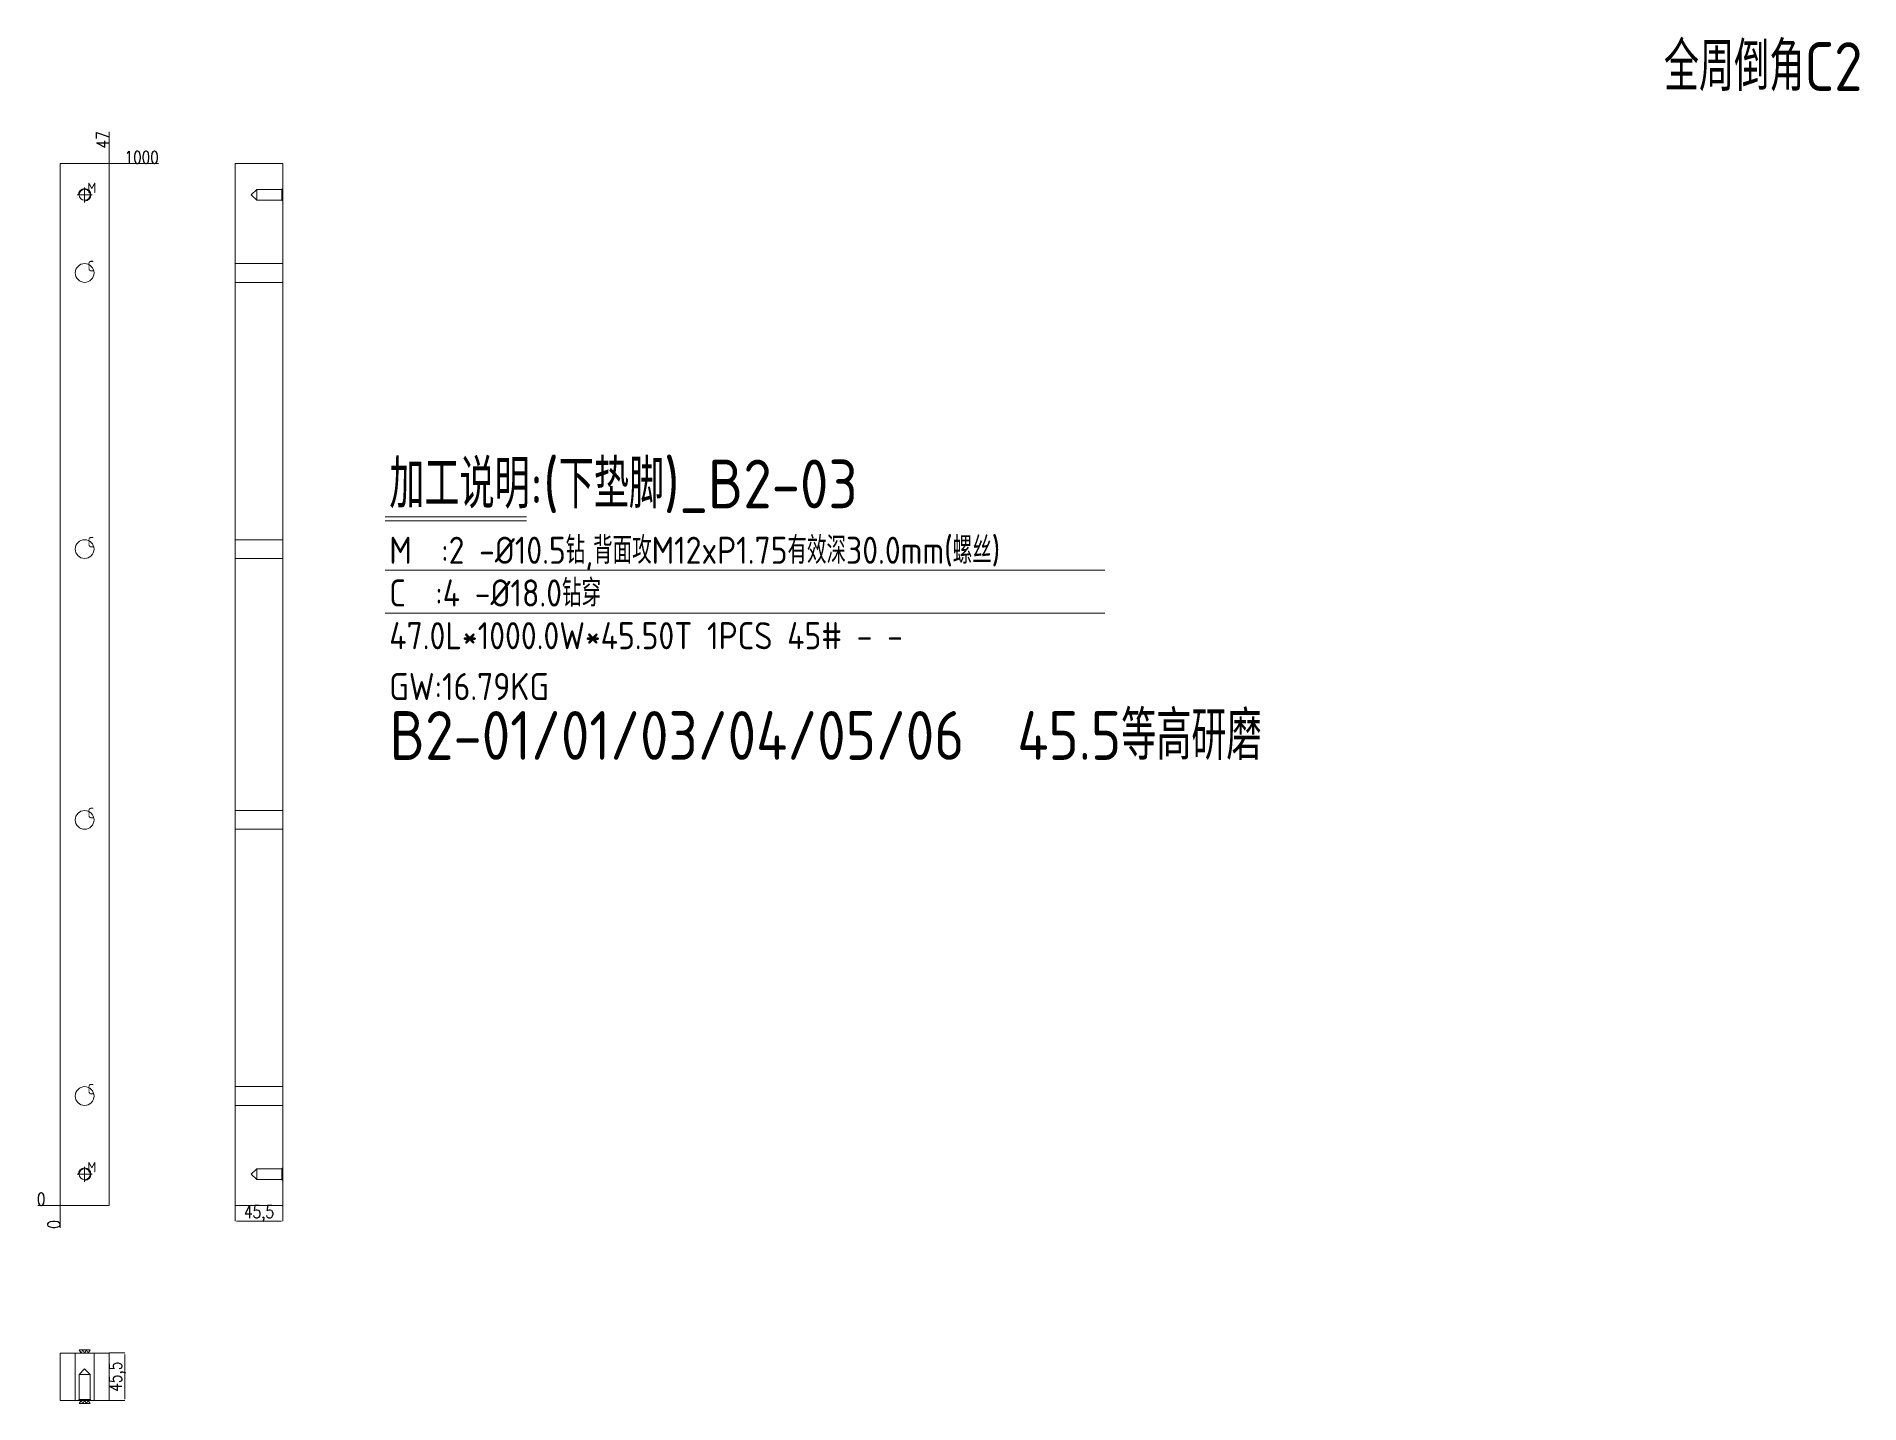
# Model space of a CAD drawing. Header units: millimetres. Extents: x 13743 to 15493, y 6351 to 7663.
import ezdxf

# ---------------------------------------------------------------- set-up
doc = ezdxf.new("R2010")
doc.units = ezdxf.units.MM
doc.linetypes.add('CENTER', pattern=[0])
doc.linetypes.add('DASHED', pattern=[0])
for name, color, linetype, lineweight in [('B2', 8, 'Continuous', 20), ('B2_W', 7, 'Continuous', 25), ('DIM', 4, 'Continuous', 20)]:
    doc.layers.add(name, color=color, linetype=linetype, lineweight=lineweight)
doc.styles.add('gbenor', font='gbenor.shx', dxfattribs={"bigfont": 'gbcbig.shx'})
doc.styles.add('TXT', font='txt.shx', dxfattribs={"width": 0.8, "bigfont": 'ctxt.shx'})
doc.dimstyles.new('零件', dxfattribs={"dimscale": 1.5, "dimtxt": 8, "dimasz": 1, "dimexe": 0, "dimexo": 0, "dimgap": 0, "dimtad": 1, "dimtxsty": 'TXT', "dimcen": 0, "dimclrd": 252, "dimclre": 252, "dimclrt": 4, "dimazin": 3, "dimtp": 0.001, "dimtm": 0.001, "dimtfac": 1, "dimtmove": 0, "dimatfit": 3, "dimlwd": 5, "dimlwe": 5})

# ---------------------------------------------------------------- blocks, each defined once
blk = doc.blocks.new('*D1107')
at = {"layer": 'Defpoints', "color": 0}
for p in [(13813.1, 7541.2), (13828.1, 7541.2), (13766.1, 6541.2)]:
    blk.add_point(p, dxfattribs=at)
at = {"layer": 'DIM', "color": 252, "lineweight": 5}
for p, q in [((13813.1, 7541.2), (13822.1, 7541.2)), ((13822.1, 7541.2), (13825.1, 7541.2)), ((13825.1, 7541.2), (13860.6, 7541.2))]:
    blk.add_line(p, q, dxfattribs=at)
at = {"layer": 'DIM', "color": 4, "lineweight": 5, "insert": (13844.4, 7547.2), "char_height": 12, "attachment_point": 5, "style": 'TXT'}
blk.add_mtext('1000', dxfattribs=at)
blk = doc.blocks.new('*D1108')
at = {"layer": 'Defpoints', "color": 0}
for p in [(13751.1, 6541.2), (13766.1, 6541.2), (13766.1, 6541.2)]:
    blk.add_point(p, dxfattribs=at)
at = {"layer": 'DIM', "color": 252, "lineweight": 5}
blk.add_line((13766.1, 6541.2), (13744.7, 6541.2), dxfattribs=at)
at = {"layer": 'DIM', "color": 4, "lineweight": 5, "insert": (13747.9, 6547.2), "char_height": 12, "attachment_point": 5, "style": 'TXT'}
blk.add_mtext('0', dxfattribs=at)
blk = doc.blocks.new('*D1109')
at = {"layer": 'Defpoints', "color": 0}
for p in [(13766.1, 6541.2), (13766.1, 6541.2), (13766.1, 6526.2)]:
    blk.add_point(p, dxfattribs=at)
at = {"layer": 'DIM', "color": 252, "lineweight": 5}
blk.add_line((13766.1, 6541.2), (13766.1, 6519.8), dxfattribs=at)
at = {"layer": 'DIM', "color": 4, "lineweight": 5, "insert": (13760.1, 6523), "char_height": 12, "attachment_point": 5, "rotation": 90, "style": 'TXT'}
blk.add_mtext('0', dxfattribs=at)
blk = doc.blocks.new('*D1110')
at = {"layer": 'Defpoints', "color": 0}
for p in [(13813.1, 7556.2), (13813.1, 7541.2), (13766.1, 6541.2)]:
    blk.add_point(p, dxfattribs=at)
at = {"layer": 'DIM', "color": 252, "lineweight": 5}
blk.add_line((13813.1, 7541.2), (13813.1, 7571.7), dxfattribs=at)
at = {"layer": 'DIM', "color": 4, "lineweight": 5, "insert": (13807.1, 7564), "char_height": 12, "attachment_point": 5, "rotation": 90, "style": 'TXT'}
blk.add_mtext('47', dxfattribs=at)
blk = doc.blocks.new('*D1111')
at = {"layer": 'Defpoints', "color": 0}
for p in [(13813.1, 6399.6), (13813.1, 6354.1), (13828.1, 6354.1)]:
    blk.add_point(p, dxfattribs=at)
at = {"layer": 'DIM', "color": 252, "lineweight": 5}
for p, q in [((13813.1, 6399.6), (13828.1, 6399.6)), ((13828.1, 6398.1), (13828.1, 6355.6)), ((13813.1, 6354.1), (13828.1, 6354.1))]:
    blk.add_line(p, q, dxfattribs=at)
at = {"layer": 'DIM', "color": 252}
for points in [[(13828.4, 6398.1), (13827.9, 6398.1), (13828.1, 6399.6)], [(13827.9, 6355.6), (13828.4, 6355.6), (13828.1, 6354.1)]]:
    blk.add_solid(points, dxfattribs=at)
at = {"layer": 'DIM', "color": 4, "lineweight": 5, "insert": (13821, 6376.8), "char_height": 12, "attachment_point": 5, "rotation": 90, "style": 'TXT'}
blk.add_mtext('45,5', dxfattribs=at)
blk = doc.blocks.new('*D1112')
at = {"layer": 'Defpoints', "color": 0}
for p in [(13934.2, 6541.2), (13979.7, 6541.2), (13979.7, 6526.2)]:
    blk.add_point(p, dxfattribs=at)
at = {"layer": 'DIM', "color": 252, "lineweight": 5}
for p, q in [((13934.2, 6541.2), (13934.2, 6526.2)), ((13979.7, 6541.2), (13979.7, 6526.2)), ((13935.7, 6526.2), (13978.2, 6526.2))]:
    blk.add_line(p, q, dxfattribs=at)
at = {"layer": 'DIM', "color": 252}
for points in [[(13935.7, 6526.5), (13935.7, 6526), (13934.2, 6526.2)], [(13978.2, 6526), (13978.2, 6526.5), (13979.7, 6526.2)]]:
    blk.add_solid(points, dxfattribs=at)
at = {"layer": 'DIM', "color": 4, "lineweight": 5, "insert": (13957, 6533.3), "char_height": 12, "attachment_point": 5, "style": 'TXT'}
blk.add_mtext('45,5', dxfattribs=at)

msp = doc.modelspace()

# ---------------------------------------------------------------- linework, layer by layer
at = {"layer": 'B2', "color": 135, "linetype": 'Continuous', "lineweight": 5}
for p, q in [((13766.13, 7541.201), (13813.13, 7541.201)), ((13766.13, 6541.201), (13766.13, 7541.201)), ((13813.13, 7541.201), (13813.13, 6541.201)), ((13934.248, 7541.201), (13934.248, 6541.201)), ((13979.748, 7541.201), (13934.248, 7541.201)), ((13979.748, 6541.201), (13979.748, 7541.201)), ((13813.13, 6541.201), (13766.13, 6541.201)), ((13979.748, 6541.201), (13934.248, 6541.201)), ((13813.13, 6399.55), (13766.13, 6399.55)), ((13766.13, 6354.05), (13766.13, 6399.55)), ((13813.13, 6354.05), (13813.13, 6399.55)), ((13766.13, 6354.05), (13813.13, 6354.05))]:
    msp.add_line(p, q, dxfattribs=at)
at = {"layer": 'B2', "color": 5, "linetype": 'DASHED', "lineweight": 5, "ltscale": 0.514465}
for p, q in [((13954.748, 7516.454), (13949.495, 7511.201)), ((13949.495, 7511.201), (13954.748, 7505.948)), ((13979.001, 7516.454), (13954.748, 7516.454)), ((13954.748, 7505.948), (13954.748, 7516.454)), ((13979.748, 7517.201), (13979.001, 7516.454)), ((13979.001, 7505.948), (13979.001, 7516.454)), ((13954.748, 7505.948), (13979.001, 7505.948)), ((13979.001, 7505.948), (13979.748, 7505.201)), ((13954.748, 6576.454), (13949.495, 6571.201)), ((13949.495, 6571.201), (13954.748, 6565.948)), ((13979.001, 6576.454), (13954.748, 6576.454)), ((13954.748, 6576.454), (13954.748, 6565.948)), ((13954.748, 6565.948), (13979.001, 6565.948)), ((13979.748, 6577.201), (13979.001, 6576.454)), ((13979.001, 6576.454), (13979.001, 6565.948)), ((13979.001, 6565.948), (13979.748, 6565.201)), ((13789.63, 6384.303), (13784.377, 6379.05)), ((13784.377, 6379.05), (13784.377, 6354.797)), ((13784.377, 6379.05), (13794.883, 6379.05)), ((13794.883, 6379.05), (13789.63, 6384.303)), ((13794.883, 6354.797), (13794.883, 6379.05)), ((13784.377, 6354.797), (13783.63, 6354.05)), ((13794.883, 6354.797), (13784.377, 6354.797)), ((13795.63, 6354.05), (13794.883, 6354.797))]:
    msp.add_line(p, q, dxfattribs=at)
at = {"layer": 'B2', "color": 31, "linetype": 'DASHED', "lineweight": 5, "ltscale": 0.514465}
for p, q in [((13979.748, 7445.204), (13934.248, 7445.204)), ((13934.248, 7427.197), (13979.748, 7427.197)), ((13979.748, 7180.204), (13934.248, 7180.204)), ((13934.248, 7162.197), (13979.748, 7162.197)), ((13979.748, 6920.204), (13934.248, 6920.204)), ((13934.248, 6902.197), (13979.748, 6902.197)), ((13979.748, 6655.204), (13934.248, 6655.204)), ((13934.248, 6637.197), (13979.748, 6637.197)), ((13780.627, 6399.55), (13780.627, 6354.05)), ((13798.634, 6354.05), (13798.634, 6399.55))]:
    msp.add_line(p, q, dxfattribs=at)
at = {"layer": 'B2', "color": 30, "linetype": 'DASHED', "lineweight": 5, "ltscale": 0.514465}
for centre in [(13789.63, 7511.201), (13789.63, 6571.201)]:
    msp.add_circle(centre, 5.253, dxfattribs=at)
at = {"layer": 'B2', "color": 42, "linetype": 'Continuous', "lineweight": 5}
for centre in [(13789.63, 7436.201), (13789.63, 7171.201), (13789.63, 6911.201), (13789.63, 6646.201)]:
    msp.add_circle(centre, 9.004, dxfattribs=at)
at = {"layer": 'B2', "color": 30, "linetype": 'DASHED', "lineweight": 5, "ltscale": 0.514465}
for centre in [(13789.63, 7511.201), (13789.63, 6571.201)]:
    msp.add_arc(centre, 6, 270, 180, dxfattribs=at)
at = {"layer": 'B2_W', "color": 1, "linetype": 'CENTER', "lineweight": 5, "ltscale": 0.514465}
for p, q in [((13782.43, 7511.201), (13796.83, 7511.201)), ((13789.63, 7504.001), (13789.63, 7518.401)), ((13782.43, 6571.201), (13796.83, 6571.201)), ((13789.63, 6564.001), (13789.63, 6578.401))]:
    msp.add_line(p, q, dxfattribs=at)
at = {"layer": 'DIM', "color": 8, "linetype": 'Continuous', "lineweight": 5}
for p, q in [((14078.101, 7202.217), (14213.727, 7202.217)), ((14078.101, 7198.317), (14213.727, 7198.317)), ((14078.101, 7150.817), (14768.869, 7150.817)), ((14078.101, 7109.817), (14768.869, 7109.817))]:
    msp.add_line(p, q, dxfattribs=at)
at = {"layer": 'DIM', "color": 1, "linetype": 'Continuous', "lineweight": 5}
for points in [[(13794.827, 6402.55), (13793.095, 6399.55), (13791.363, 6402.55), (13789.63, 6399.55), (13787.898, 6402.55), (13786.166, 6399.55), (13784.434, 6402.55), (13794.827, 6402.55)], [(13784.434, 6351.05), (13786.166, 6354.05), (13787.898, 6351.05), (13789.63, 6354.05), (13791.363, 6351.05), (13793.095, 6354.05), (13794.827, 6351.05), (13784.434, 6351.05)]]:
    msp.add_lwpolyline(points, close=True, dxfattribs=at)

# ---------------------------------------------------------------- texts
at = {"layer": 'DIM', "color": 6, "lineweight": 5, "style": 'gbenor'}
for s, p in [('全周倒角C2', (15305.406, 7610.931)), ('B2-01/01/03/04/05/06  45.5等高研磨', (14082.438, 6968.895))]:
    msp.add_text(s, height=46.8, dxfattribs=at).set_placement(p)
at = {"layer": 'DIM', "color": 4, "lineweight": 5, "style": 'gbenor'}
for s, height, p in [('M', 10, (13792.39, 7512.832)), ('C', 10, (13792.451, 7437.862)), ('加工说明:(下垫脚)_B2-03', 46.8, (14082.072, 7210.295)), ('C', 10, (13792.451, 7172.862)), ('M  :2 -%%c10.5钻,背面攻M12xP1.75有效深30.0mm(螺丝)', 26, (14082.001, 7157.038)), ('C  :4 -%%c18.0钻穿', 26, (14082.001, 7116.038)), ('47.0L*1000.0W*45.50T 1PCS 45# - -', 26, (14082.001, 7075.038)), ('GW:16.79KG', 26, (14082.001, 7026.238)), ('C', 10, (13792.451, 6912.862)), ('C', 10, (13792.451, 6647.862)), ('M', 10, (13792.39, 6572.832))]:
    msp.add_text(s, height=height, dxfattribs=at).set_placement(p)

# ---------------------------------------------------------------- dimensions: what is measured, and where the dimension line sits
at = {"layer": 'DIM', "lineweight": 5}
for feature_location, offset, dtype, origin, picture, middle in [((13813.13, 7541.201), (0, 15), 1, (13766.13, 6541.201), '*D1110', (13807.13, 7563.972)), ((13813.13, 7541.201), (15, 0), 0, (13766.13, 6541.201), '*D1107', (13844.359, 7547.201)), ((13766.130476155, 6541.200945643), (-15, 0), 0, (13766.130476155, 6541.200945643), '*D1108', (13747.930476155, 6547.200945643)), ((13766.130476155, 6541.200945643), (0, -15), 1, (13766.130476155, 6541.200945643), '*D1109', (13760.130476155, 6523.000945643))]:
    dim = msp.add_ordinate_dim(feature_location=feature_location, offset=offset, dtype=dtype, origin=origin, dimstyle='零件', dxfattribs=at)
    dim.commit()
    dim.dimension.update_dxf_attribs({"geometry": picture, "text_midpoint": middle})
dim = msp.add_linear_dim(base=(13979.748, 6526.201), p1=(13934.248, 6541.201), p2=(13979.748, 6541.201), dimstyle='零件', dxfattribs=at)
dim.commit()
dim.dimension.update_dxf_attribs({"geometry": '*D1112', "text_midpoint": (13956.998, 6533.344)})
dim = msp.add_linear_dim(base=(13828.13, 6354.05), p1=(13813.13, 6399.55), p2=(13813.13, 6354.05), angle=90, dimstyle='零件', dxfattribs=at)
dim.commit()
dim.dimension.update_dxf_attribs({"geometry": '*D1111', "text_midpoint": (13820.988, 6376.8)})

doc.saveas('drawing.dxf')
